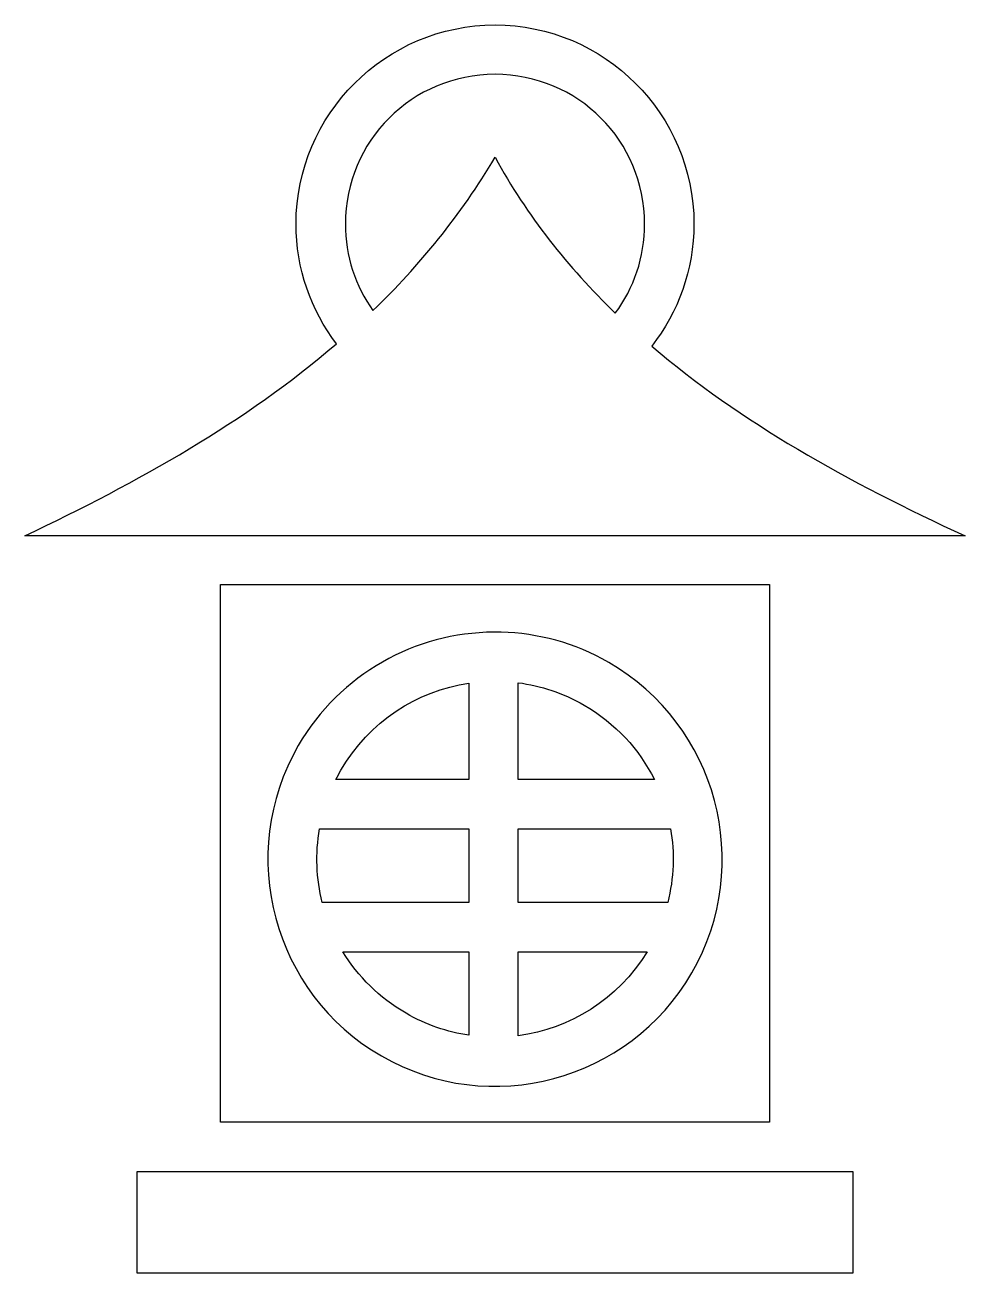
# Model space of a CAD drawing. Header units: centimetres. Extents: x -7.5 to 7.6, y -10.1 to 9.8.
import ezdxf

# ---------------------------------------------------------------- set-up
doc = ezdxf.new("R2010")
doc.units = ezdxf.units.CM
doc.header["$MEASUREMENT"] = 0
doc.layers.add('Layer 1', color=7, linetype='Continuous')

msp = doc.modelspace()

# ---------------------------------------------------------------- linework, layer by layer
at = {"layer": 'Layer 1'}
for points, knots in [([(0.05271, 9.80932), (-1.69895, 9.80932), (-3.12836, 8.37999), (-3.12836, 6.62825), (-3.12836, 6.62825), (-3.12836, 5.90958), (-2.88741, 5.24573), (-2.48264, 4.71226), (-2.48264, 4.71226), (-3.93431, 3.46451), (-5.64916, 2.49971), (-7.46242, 1.64058), (-7.46242, 1.64058), (-7.46242, 1.64058), (7.56662, 1.64059), (7.56662, 1.64059), (7.56662, 1.64059), (5.6993, 2.49491), (3.97517, 3.46267), (2.55782, 4.67407), (2.55782, 4.67407), (2.98013, 5.21382), (3.23251, 5.8923), (3.23251, 6.6283), (3.23251, 6.6283), (3.23251, 8.37996), (1.80449, 9.80933), (0.05279, 9.80933), (0.05279, 9.80933), (0.05279, 9.80933), (0.05271, 9.80932), (0.05271, 9.80932)], [0, 0, 0, 0, 0.11111111, 0.11111111, 0.11111111, 0.11111111, 0.22222222, 0.22222222, 0.22222222, 0.22222222, 0.33333333, 0.33333333, 0.33333333, 0.33333333, 0.44444444, 0.44444444, 0.44444444, 0.44444444, 0.55555556, 0.55555556, 0.55555556, 0.55555556, 0.66666667, 0.66666667, 0.66666667, 0.66666667, 0.77777778, 0.77777778, 0.77777778, 0.77777778, 1, 1, 1, 1]), ([(0.05271, 9.01994), (1.37847, 9.01994), (2.44448, 7.9541), (2.44448, 6.62826), (2.44448, 6.62826), (2.44448, 6.09243), (2.27033, 5.59894), (1.97532, 5.20117), (1.97532, 5.20117), (1.21448, 5.937), (0.56337, 6.75869), (0.05271, 7.69304), (0.05271, 7.69304), (-0.49619, 6.76661), (-1.15582, 5.95985), (-1.89882, 5.24198), (-1.89882, 5.24198), (-2.1765, 5.63258), (-2.34032, 6.11022), (-2.34032, 6.62825), (-2.34032, 6.62825), (-2.34032, 7.9541), (-1.27305, 9.02002), (0.05271, 9.02002), (0.05271, 9.02002), (0.05271, 9.02002), (0.05271, 9.01994), (0.05271, 9.01994)], [0, 0, 0, 0, 0.125, 0.125, 0.125, 0.125, 0.25, 0.25, 0.25, 0.25, 0.375, 0.375, 0.375, 0.375, 0.5, 0.5, 0.5, 0.5, 0.625, 0.625, 0.625, 0.625, 0.75, 0.75, 0.75, 0.75, 1, 1, 1, 1]), ([(-4.33402, 0.85917), (-4.33402, 0.85917), (-4.33402, -7.73521), (-4.33402, -7.73521), (-4.33402, -7.73521), (-4.33402, -7.73521), (4.43818, -7.73521), (4.43818, -7.73521), (4.43818, -7.73521), (4.43818, -7.73521), (4.43818, 0.85917), (4.43818, 0.85917), (4.43818, 0.85917), (4.43818, 0.85917), (-4.33402, 0.85917), (-4.33402, 0.85917)], [0, 0, 0, 0, 0.2, 0.2, 0.2, 0.2, 0.4, 0.4, 0.4, 0.4, 0.6, 0.6, 0.6, 0.6, 1, 1, 1, 1]), ([(0.03036, 0.10015), (0.07055, 0.10049), (0.11132, 0.09985), (0.15155, 0.09888), (0.15155, 0.09888), (0.73739, 0.08412), (1.32804, -0.07198), (1.86989, -0.38479), (1.86989, -0.38479), (3.60363, -1.38577), (4.20051, -3.61503), (3.19945, -5.3488), (3.19945, -5.3488), (2.19851, -7.08249), (-0.02935, -7.67934), (-1.76317, -6.67836), (-1.76317, -6.67836), (-3.49691, -5.67738), (-4.09371, -3.44947), (-3.09273, -1.7157), (-3.09273, -1.7157), (-2.42605, -0.56101), (-1.21651, 0.0901), (0.03031, 0.10014), (0.03031, 0.10014), (0.03031, 0.10014), (0.03036, 0.10015), (0.03036, 0.10015)], [0, 0, 0, 0, 0.125, 0.125, 0.125, 0.125, 0.25, 0.25, 0.25, 0.25, 0.375, 0.375, 0.375, 0.375, 0.5, 0.5, 0.5, 0.5, 0.625, 0.625, 0.625, 0.625, 0.75, 0.75, 0.75, 0.75, 1, 1, 1, 1]), ([(-0.36501, -0.71555), (-1.19319, -0.83839), (-1.95854, -1.32513), (-2.41142, -2.10962), (-2.41142, -2.10962), (-2.43967, -2.15841), (-2.46561, -2.20766), (-2.49053, -2.25721), (-2.49053, -2.25721), (-2.49053, -2.25721), (-0.36501, -2.25721), (-0.36501, -2.25721), (-0.36501, -2.25721), (-0.36501, -2.25721), (-0.36501, -0.71555), (-0.36501, -0.71555)], [0, 0, 0, 0, 0.2, 0.2, 0.2, 0.2, 0.4, 0.4, 0.4, 0.4, 0.6, 0.6, 0.6, 0.6, 1, 1, 1, 1]), ([(0.42294, -0.70897), (0.42294, -0.70897), (0.42294, -2.25729), (0.42294, -2.25729), (0.42294, -2.25729), (0.42294, -2.25729), (2.59991, -2.25729), (2.59991, -2.25729), (2.59991, -2.25729), (2.35913, -1.77615), (1.97852, -1.35764), (1.47588, -1.06744), (1.47588, -1.06744), (1.14081, -0.87397), (0.78323, -0.75658), (0.42295, -0.70901), (0.42295, -0.70901), (0.42295, -0.70901), (0.42294, -0.70897), (0.42294, -0.70897)], [0, 0, 0, 0, 0.16666667, 0.16666667, 0.16666667, 0.16666667, 0.33333333, 0.33333333, 0.33333333, 0.33333333, 0.5, 0.5, 0.5, 0.5, 0.66666667, 0.66666667, 0.66666667, 0.66666667, 1, 1, 1, 1]), ([(-2.75277, -3.04533), (-2.82193, -3.44044), (-2.80485, -3.8423), (-2.70934, -4.22333), (-2.70934, -4.22333), (-2.70934, -4.22333), (-0.36505, -4.22333), (-0.36505, -4.22333), (-0.36505, -4.22333), (-0.36505, -4.22333), (-0.36505, -3.04537), (-0.36505, -3.04537), (-0.36505, -3.04537), (-0.36505, -3.04537), (-2.75273, -3.04537), (-2.75273, -3.04537), (-2.75273, -3.04537), (-2.75273, -3.04537), (-2.75277, -3.04533), (-2.75277, -3.04533)], [0, 0, 0, 0, 0.16666667, 0.16666667, 0.16666667, 0.16666667, 0.33333333, 0.33333333, 0.33333333, 0.33333333, 0.5, 0.5, 0.5, 0.5, 0.66666667, 0.66666667, 0.66666667, 0.66666667, 1, 1, 1, 1]), ([(0.4229, -3.04533), (0.4229, -3.04533), (0.4229, -4.22333), (0.4229, -4.22333), (0.4229, -4.22333), (0.4229, -4.22333), (2.8134, -4.22333), (2.8134, -4.22333), (2.8134, -4.22333), (2.91216, -3.83243), (2.92628, -3.43125), (2.85945, -3.04528), (2.85945, -3.04528), (2.85945, -3.04528), (0.42299, -3.04529), (0.42299, -3.04529), (0.42299, -3.04529), (0.42299, -3.04529), (0.4229, -3.04533), (0.4229, -3.04533)], [0, 0, 0, 0, 0.16666667, 0.16666667, 0.16666667, 0.16666667, 0.33333333, 0.33333333, 0.33333333, 0.33333333, 0.5, 0.5, 0.5, 0.5, 0.66666667, 0.66666667, 0.66666667, 0.66666667, 1, 1, 1, 1]), ([(-2.37988, -5.01137), (-2.13952, -5.40598), (-1.79902, -5.74754), (-1.3692, -5.99574), (-1.3692, -5.99574), (-1.04906, -6.18052), (-0.70868, -6.29598), (-0.36501, -6.34755), (-0.36501, -6.34755), (-0.36501, -6.34755), (-0.36501, -5.01142), (-0.36501, -5.01142), (-0.36501, -5.01142), (-0.36501, -5.01142), (-2.37979, -5.01141), (-2.37979, -5.01141), (-2.37979, -5.01141), (-2.37979, -5.01141), (-2.37988, -5.01137), (-2.37988, -5.01137)], [0, 0, 0, 0, 0.16666667, 0.16666667, 0.16666667, 0.16666667, 0.33333333, 0.33333333, 0.33333333, 0.33333333, 0.5, 0.5, 0.5, 0.5, 0.66666667, 0.66666667, 0.66666667, 0.66666667, 1, 1, 1, 1]), ([(0.42294, -5.01137), (0.42294, -5.01137), (0.42294, -6.35417), (0.42294, -6.35417), (0.42294, -6.35417), (1.2488, -6.24605), (2.01706, -5.77706), (2.48263, -5.01137), (2.48263, -5.01137), (2.48263, -5.01137), (0.42294, -5.01137), (0.42294, -5.01137)], [0, 0, 0, 0, 0.25, 0.25, 0.25, 0.25, 0.5, 0.5, 0.5, 0.5, 1, 1, 1, 1]), ([(-5.67033, -8.52312), (-5.67033, -8.52312), (-5.67033, -10.14924), (-5.67033, -10.14924), (-5.67033, -10.14924), (-5.67033, -10.14924), (5.77448, -10.14924), (5.77448, -10.14924), (5.77448, -10.14924), (5.77448, -10.14924), (5.77448, -8.52316), (5.77448, -8.52316), (5.77448, -8.52316), (5.77448, -8.52316), (-5.67033, -8.52316), (-5.67033, -8.52316), (-5.67033, -8.52316), (-5.67033, -8.52316), (-5.67033, -8.52312), (-5.67033, -8.52312)], [0, 0, 0, 0, 0.16666667, 0.16666667, 0.16666667, 0.16666667, 0.33333333, 0.33333333, 0.33333333, 0.33333333, 0.5, 0.5, 0.5, 0.5, 0.66666667, 0.66666667, 0.66666667, 0.66666667, 1, 1, 1, 1])]:
    msp.add_open_spline(points, degree=3, knots=knots, dxfattribs=at)

doc.saveas('drawing.dxf')
